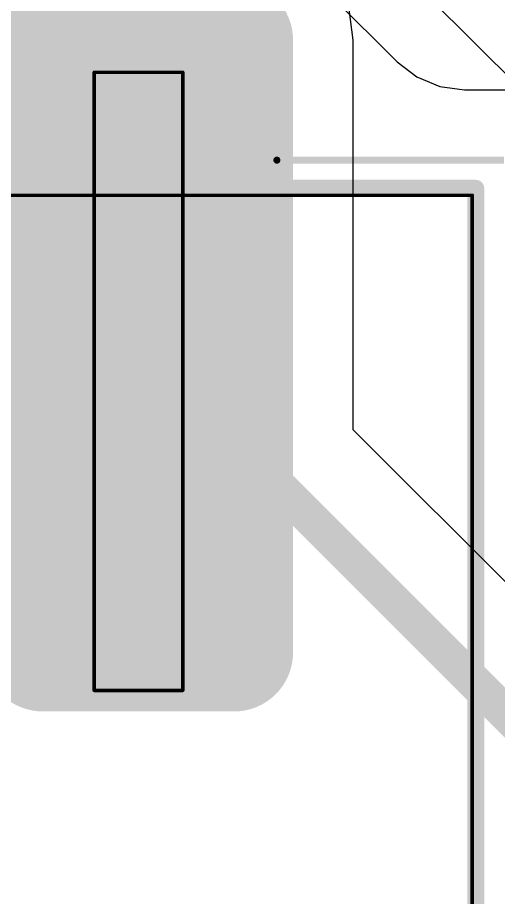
# Model space of a CAD drawing. Header units: millimetres. Extents: x 12 to 126, y 25 to 105.
# Drawn here: x 39.92 to 43.34, y 36.67 to 42.93 of the extents above; entities that cross this region are included whole.
import ezdxf

# ---------------------------------------------------------------- set-up
doc = ezdxf.new("R2010")
doc.units = ezdxf.units.MM
for name, color, linetype in [('BottomLayer', 5, 'Continuous'), ('Mechanical11', 56, 'Continuous'), ('Mechanical12', 56, 'Continuous'), ('Mechanical15', 56, 'Continuous'), ('TopLayer', 1, 'Continuous'), ('TopOverlay', 2, 'Continuous'), ('TopPaste', 8, 'Continuous'), ('TopSolder', 216, 'Continuous')]:
    doc.layers.add(name, color=color, linetype=linetype)

# ---------------------------------------------------------------- blocks, each defined once
blk = doc.blocks.new('XTAL1140X475X430D1315L440X63M_30')
at = {"layer": 'Mechanical11', "const_width": 0.12}
for points in [[(-5.75, -2.4), (-5.75, 2.4)], [(5.75, 2.4), (-5.75, 2.4)]]:
    blk.add_lwpolyline(points, dxfattribs=at)
at = {"layer": 'Mechanical11', "const_width": 0.06}
blk.add_lwpolyline([(-5.78, 2.4, 1), (-5.72, 2.4, 1)], format="xyb", close=True, dxfattribs=at)
blk.add_lwpolyline([(-5.78, 2.4, 1), (-5.72, 2.4, 1)], format="xyb", close=True, dxfattribs=at)
at = {"layer": 'Mechanical12', "const_width": 0.025}
for points in [[(-5.7, -2.375), (-5.7, 2.375)], [(5.7, 2.375), (-5.7, 2.375)], [(-6.575, -0.315), (-6.575, 0.315)], [(-2.175, 0.315), (-6.575, 0.315)], [(-2.175, -0.315), (-2.175, 0.315)], [(-2.175, -0.315), (-6.575, -0.315)]]:
    blk.add_lwpolyline(points, dxfattribs=at)
at = {"layer": 'Mechanical12', "const_width": 0.0125}
for points in [[(-5.7062, 2.375, 1), (-5.6937, 2.375, 1)], [(-5.7062, 2.375, 1), (-5.6937, 2.375, 1)], [(-6.5813, 0.315, 1), (-6.5687, 0.315, 1)], [(-6.5813, 0.315, 1), (-6.5687, 0.315, 1)], [(-2.1812, 0.315, 1), (-2.1687, 0.315, 1)], [(-2.1812, 0.315, 1), (-2.1687, 0.315, 1)], [(-6.5813, -0.315, 1), (-6.5687, -0.315, 1)], [(-6.5813, -0.315, 1), (-6.5687, -0.315, 1)], [(-2.1812, -0.315, 1), (-2.1687, -0.315, 1)], [(-2.1812, -0.315, 1), (-2.1687, -0.315, 1)]]:
    blk.add_lwpolyline(points, format="xyb", close=True, dxfattribs=at)
at = {"layer": 'Mechanical15', "const_width": 0.05}
for points in [[(-5.95, 0.985), (-5.95, 2.6)], [(-5.95, 0.985), (-7.325, 0.985)]]:
    blk.add_lwpolyline(points, dxfattribs=at)
at = {"layer": 'Mechanical15', "const_width": 0.025}
blk.add_lwpolyline([(-5.9625, 0.985, 1), (-5.9375, 0.985, 1)], format="xyb", close=True, dxfattribs=at)
blk.add_lwpolyline([(-5.9625, 0.985, 1), (-5.9375, 0.985, 1)], format="xyb", close=True, dxfattribs=at)
at = {"layer": 'TopLayer', "const_width": 0.32}
for points in [[(-6.965, 0.68, 1), (-6.645, 0.68, 1)], [(-2.605, 0.68, 1), (-2.285, 0.68, 1)], [(-6.965, -0.68, 1), (-6.645, -0.68, 1)], [(-2.605, -0.68, 1), (-2.285, -0.68, 1)]]:
    blk.add_lwpolyline(points, format="xyb", close=True, dxfattribs=at)
at = {"layer": 'TopLayer'}
for points in [[(-2.445, 1), (-6.805, 1), (-2.445, -1), (-6.805, -1)], [(-2.125, 0.68), (-7.125, 0.68), (-2.125, -0.68), (-7.125, -0.68)]]:
    blk.add_solid(points, dxfattribs=at)
at = {"layer": 'TopOverlay', "const_width": 0.12}
for points in [[(5.75, 2.4), (-5.75, 2.4)], [(-5.75, 0.97), (-5.75, 2.4)]]:
    blk.add_lwpolyline(points, dxfattribs=at)
at = {"layer": 'TopOverlay', "const_width": 0.06}
for points in [[(-5.78, 2.4, 1), (-5.72, 2.4, 1)], [(-5.78, 2.4, 1), (-5.72, 2.4, 1)], [(-5.78, 0.97, 1), (-5.72, 0.97, 1)]]:
    blk.add_lwpolyline(points, format="xyb", close=True, dxfattribs=at)
at = {"layer": 'TopPaste', "const_width": 0.32}
for points in [[(-6.965, 0.68, 1), (-6.645, 0.68, 1)], [(-2.605, 0.68, 1), (-2.285, 0.68, 1)], [(-6.965, -0.68, 1), (-6.645, -0.68, 1)], [(-2.605, -0.68, 1), (-2.285, -0.68, 1)]]:
    blk.add_lwpolyline(points, format="xyb", close=True, dxfattribs=at)
at = {"layer": 'TopPaste'}
for points in [[(-2.445, 1), (-6.805, 1), (-2.445, -1), (-6.805, -1)], [(-2.125, 0.68), (-7.125, 0.68), (-2.125, -0.68), (-7.125, -0.68)]]:
    blk.add_solid(points, dxfattribs=at)
at = {"layer": 'TopSolder', "const_width": 0.42}
for points in [[(-7.015, 0.68, 1), (-6.595, 0.68, 1)], [(-2.655, 0.68, 1), (-2.235, 0.68, 1)], [(-7.015, -0.68, 1), (-6.595, -0.68, 1)], [(-2.655, -0.68, 1), (-2.235, -0.68, 1)]]:
    blk.add_lwpolyline(points, format="xyb", close=True, dxfattribs=at)
at = {"layer": 'TopSolder'}
for points in [[(-2.445, 1.1), (-6.805, 1.1), (-2.445, -1.1), (-6.805, -1.1)], [(-2.025, 0.68), (-7.225, 0.68), (-2.025, -0.68), (-7.225, -0.68)]]:
    blk.add_solid(points, dxfattribs=at)

msp = doc.modelspace()

# ---------------------------------------------------------------- linework, layer by layer
at = {"layer": 'BottomLayer'}
for p, q in [((41.1715, 44.0694), (42.6204, 42.6204)), ((42.6204, 42.6204), (42.7609, 42.5127)), ((42.7609, 42.5127), (42.9245, 42.4449)), ((42.9245, 42.4449), (43.1, 42.4218)), ((43.1, 42.4218), (44.8789, 42.4218))]:
    msp.add_line(p, q, dxfattribs=at)
at = {"layer": 'TopLayer'}
for p, q in [((42.6467, 43.2818), (44.2395, 41.689)), ((42.3072, 42.775), (42.2784, 42.9943)), ((42.3072, 40.0007), (42.3072, 42.775)), ((43.7982, 38.5097), (42.3072, 40.0007))]:
    msp.add_line(p, q, dxfattribs=at)
at = {"layer": 'TopLayer', "const_width": 0.254}
for points in [[(40.78, 40.595), (41.0422, 40.595)], [(40.78, 40.595), (43.525, 37.85)]]:
    msp.add_lwpolyline(points, dxfattribs=at)
at = {"layer": 'TopLayer', "const_width": 0.127}
for points in [[(40.7165, 40.595, 1), (40.8435, 40.595, 1)], [(40.7165, 40.595, 1), (40.8435, 40.595, 1)], [(40.9787, 40.595, 1), (41.1057, 40.595, 1)]]:
    msp.add_lwpolyline(points, format="xyb", close=True, dxfattribs=at)

# ---------------------------------------------------------------- block references
at = {"rotation": 270}
msp.add_blockref('XTAL1140X475X430D1315L440X63M_30', (40.78, 35.97), dxfattribs=at)

doc.saveas('drawing.dxf')
